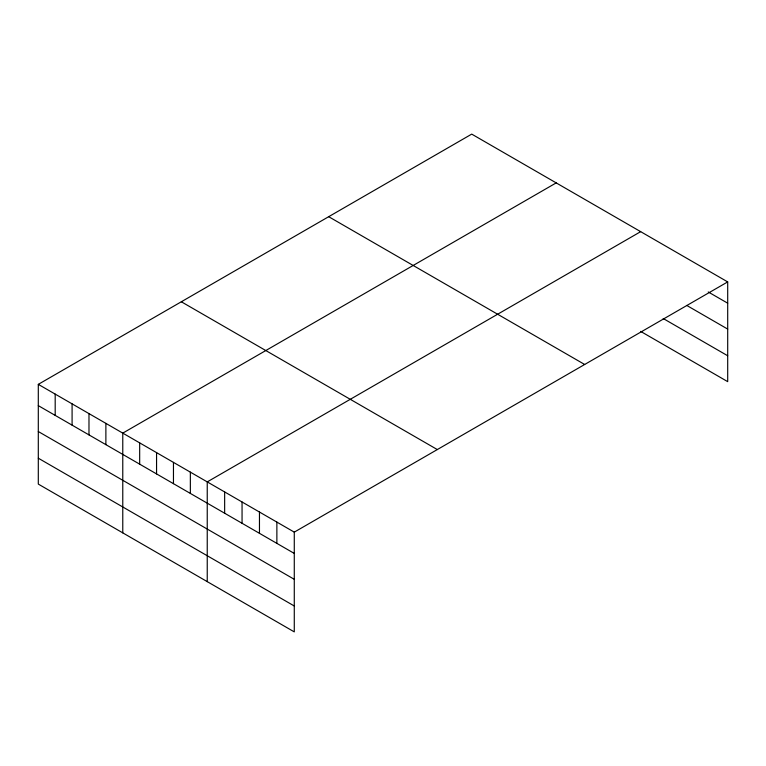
<?xml version="1.0" encoding="UTF-8"?>
<svg xmlns="http://www.w3.org/2000/svg" width="766" height="766" viewBox="0 0 766 766"><rect width="100%" height="100%" fill="white"/><g stroke="black" fill="none" stroke-linecap="round" stroke-linejoin="round"><path stroke-width="1.15" d="M727.7 281.907L294.278 532.14L294.278 631.883L38.3 484.093L38.3 384.35L471.722 134.117L727.7 281.907L727.7 381.65L640.663 331.4M556.193 182.892L122.771 433.125L122.771 532.868M640.663 231.658L207.241 481.891L207.241 581.633M708.244 291.961L727.7 303.192M686.748 305.433L727.7 329.083M663.193 318.512L727.7 355.759M328.691 216.692L584.669 364.482M181.331 301.775L437.309 449.565M38.3 384.35L294.278 532.14M38.3 405.635L294.278 553.425M38.3 431.526L294.278 579.316M38.3 458.202L294.278 605.992M276.871 522.086L276.871 543.372M259.463 512.042L259.463 533.327M242.056 501.989L242.056 523.274M224.649 491.944L224.649 513.23M190.351 472.134L190.351 493.428M173.461 462.386L173.461 483.672M156.561 452.629L156.561 473.915M139.671 442.872L139.671 464.158M105.88 423.368L105.88 444.653M88.98 413.611L88.98 434.897M72.09 403.864L72.09 425.149M55.19 394.107L55.19 415.392"/></g></svg>
